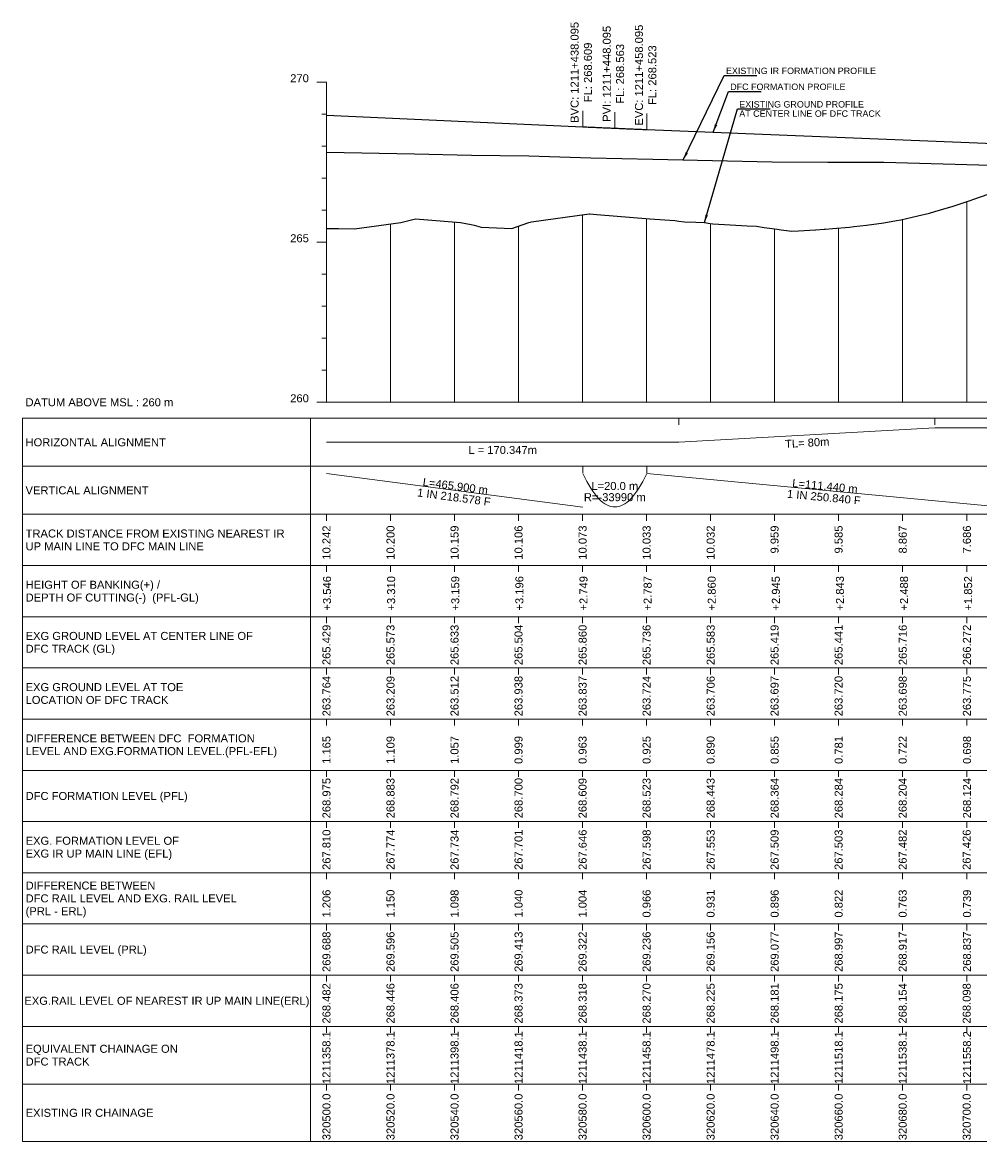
# Model space of a CAD drawing. Header units: metres. Extents: x 2905 to 23505, y -2719 to -1879.
# Drawn here: x 2905 to 3204.7, y -2231 to -1881.3 of the extents above; entities that cross this region are included whole.
import ezdxf
from ezdxf.enums import TextEntityAlignment as Align

# ---------------------------------------------------------------- set-up
doc = ezdxf.new("R2010")
doc.units = ezdxf.units.M
doc.header["$MEASUREMENT"] = 0
for name, color, linetype, lineweight in [('C-PROF-LABL-DG', 1, 'Continuous', 25), ('LS BVC-PVI-EVC TEXT', 10, 'Continuous', 0), ('LS CUT FILL', 10, 'Continuous', 0), ('LS DATUM', 7, 'Continuous', 0), ('LS DATUM X', 7, 'Continuous', 0), ('LS DATUM Y', 7, 'Continuous', 0), ('LS DIFF. EXG.RL & PRO. RL', 10, 'Continuous', 0), ('LS DIFF. PFL & EFL', 10, 'Continuous', 0), ('LS EXG FL', 7, 'Continuous', 0), ('LS EXG GL', 7, 'Continuous', 0), ('LS EXG GL AT PRO TOE', 7, 'Continuous', 0), ('LS EXG IR CH', 7, 'Continuous', 0), ('LS EXG RL', 7, 'Continuous', 0), ('LS EXG. FL', 7, 'Continuous', 0), ('LS EXG. GL', 7, 'Continuous', 0), ('LS EXG. GL AT PRO. TOE', 7, 'Continuous', 0), ('LS EXG. IR CH', 7, 'Continuous', 0), ('LS EXG. RL', 7, 'Continuous', 0), ('LS FRAME', 7, 'Continuous', 0), ('LS HORIZONTAL ALIGNMENT', 10, 'Continuous', 0), ('LS PFL-EFL', 10, 'Continuous', 0), ('LS PRL-ERL', 10, 'Continuous', 0), ('LS PRO. CUT & FILL', 10, 'Continuous', 0), ('LS PRO. DFCC CH', 10, 'Continuous', 0), ('LS PRO. FL', 10, 'Continuous', 0), ('LS PRO. RL', 10, 'Continuous', 0), ('LS PROFILE EXG FL', 7, 'Continuous', 25), ('LS PROFILE EXG GL', 7, 'Continuous', 30), ('LS PROFILE PRO FL', 1, 'Continuous', 30), ('LS TICKS', 7, 'Continuous', 0), ('LS TRACK CENTER', 10, 'Continuous', 0), ("LS TRACK CENTER's", 10, 'Continuous', 0), ('LS VERTICAL ALIGNMENT', 10, 'Continuous', 0), ('Profile Grid', 7, 'Continuous', 0)]:
    doc.layers.add(name, color=color, linetype=linetype, lineweight=lineweight)
doc.styles.add('Arial', font='arial.ttf')
doc.styles.get("Standard").update_dxf_attribs({"font": 'arial.ttf'})
doc.styles.add('Style-Arial', font='arial.ttf')
doc.styles.add('StyleArial', font='arial.ttf')
doc.dimstyles.get("Standard").update_dxf_attribs({"dimtxt": 5, "dimasz": 0.18, "dimexe": 0.18, "dimexo": 0.0625, "dimgap": 0.09, "dimtad": 0, "dimtih": 1, "dimtoh": 1, "dimdec": 4, "dimzin": 0, "dimdsep": 46, "dimtxsty": 'Standard', "dimcen": 0.09, "dimadec": 0, "dimazin": 0, "dimtfac": 1, "dimtdec": 4, "dimtofl": 0, "dimtmove": 0, "dimatfit": 3, "dimfxl": 1, "dimtolj": 1, "dimtzin": 0, "dimarcsym": 0})

msp = doc.modelspace()

# ---------------------------------------------------------------- linework, layer by layer
at = {"layer": 'LS BVC-PVI-EVC TEXT'}
for p, q in [((3080.07, -1913.92), (3080.07, -1908.92)), ((3090.07, -1914.37), (3090.07, -1909.37)), ((3100.07, -1914.77), (3100.07, -1909.77))]:
    msp.add_line(p, q, dxfattribs=at)
at = {"layer": 'LS DATUM X', "color": 7, "linetype": 'Continuous', "lineweight": 0}
msp.add_line((3000, -2000), (3503.22, -2000), dxfattribs=at)
at = {"layer": 'LS DATUM Y', "color": 7, "linetype": 'Continuous', "lineweight": 0}
for p, q in [((2997, -1900), (3000, -1900)), ((3000, -2000), (3000, -1900)), ((2998.5, -1910), (3000, -1910)), ((2998.5, -1920), (3000, -1920)), ((2998.5, -1930), (3000, -1930)), ((2998.5, -1940), (3000, -1940)), ((2997, -1950), (3000, -1950)), ((2998.5, -1960), (3000, -1960)), ((2998.5, -1970), (3000, -1970)), ((2998.5, -1980), (3000, -1980)), ((2998.5, -1990), (3000, -1990)), ((2997, -2000), (3000, -2000))]:
    msp.add_line(p, q, dxfattribs=at)
at = {"layer": 'LS FRAME'}
for points in [[(2995, -2231), (2905, -2231), (2905, -2005)], [(2905, -2005), (2995, -2005)], [(2995, -2020), (2905, -2020)], [(2995, -2035), (2905, -2035)], [(2995, -2051), (2905, -2051)], [(2905, -2051), (2995, -2051)], [(2995, -2067), (2905, -2067)], [(2905, -2067), (2995, -2067)], [(2995, -2083), (2905, -2083)], [(2905, -2083), (2995, -2083)], [(2995, -2099), (2905, -2099)], [(2995, -2115), (2905, -2115)], [(2905, -2115), (2995, -2115)], [(2995, -2131), (2905, -2131)], [(2905, -2131), (2995, -2131)], [(2995, -2147), (2905, -2147)], [(2905, -2147), (2995, -2147)], [(2995, -2163), (2905, -2163)], [(2905, -2163), (2995, -2163)], [(2995, -2179), (2905, -2179)], [(2995, -2195), (2905, -2195)], [(2995, -2213), (2905, -2213)]]:
    msp.add_lwpolyline(points, dxfattribs=at)
at = {"layer": 'LS FRAME', "color": 7, "linetype": 'Continuous', "lineweight": 0, "flags": 128}
for points in [[(2995, -2020), (3508.22, -2020), (3508.22, -2005), (2995, -2005), (2995, -2020)], [(2995, -2035), (3508.22, -2035), (3508.22, -2020), (2995, -2020), (2995, -2035)], [(2995, -2051), (3508.22, -2051), (3508.22, -2035), (2995, -2035), (2995, -2051)], [(2995, -2067), (3508.22, -2067), (3508.22, -2051), (2995, -2051), (2995, -2067)], [(2995, -2083), (3508.22, -2083), (3508.22, -2067), (2995, -2067), (2995, -2083)], [(2995, -2099), (3508.22, -2099), (3508.22, -2083), (2995, -2083), (2995, -2099)], [(2995, -2115), (3508.22, -2115), (3508.22, -2099), (2995, -2099), (2995, -2115)], [(2995, -2131), (3508.22, -2131), (3508.22, -2115), (2995, -2115), (2995, -2131)], [(2995, -2147), (3508.22, -2147), (3508.22, -2131), (2995, -2131), (2995, -2147)], [(2995, -2163), (3508.22, -2163), (3508.22, -2147), (2995, -2147), (2995, -2163)], [(2995, -2179), (3508.22, -2179), (3508.22, -2163), (2995, -2163), (2995, -2179)], [(2995, -2195), (3508.22, -2195), (3508.22, -2179), (2995, -2179), (2995, -2195)], [(2995, -2213), (3508.22, -2213), (3508.22, -2195), (2995, -2195), (2995, -2213)], [(2995, -2231), (3508.22, -2231), (3508.22, -2213), (2995, -2213), (2995, -2231)]]:
    msp.add_lwpolyline(points, close=True, dxfattribs=at)
at = {"layer": 'LS FRAME', "color": 7, "linetype": 'Continuous', "lineweight": 0}
msp.add_3dface([(2995, -2099), (2915, -2099), (2915, -2099)], dxfattribs=at)
at = {"layer": 'LS HORIZONTAL ALIGNMENT', "flags": 128}
msp.add_lwpolyline([(3000, -2012.5), (3110.07, -2012.5), (3110.07, -2012.5), (3190.07, -2008), (3190.07, -2008), (3241.04, -2008), (3241.04, -2008), (3321.04, -2012.5), (3321.04, -2012.5), (3482.28, -2012.5), (3482.28, -2012.5), (3504.72, -2013.77)], dxfattribs=at)
at = {"layer": 'LS PROFILE EXG FL'}
msp.add_lwpolyline([(3000, -1921.9), (3027.48, -1922.39), (3045.34, -1922.77), (3063.2, -1923.04), (3082.58, -1923.62), (3101.95, -1924.06), (3139.22, -1924.91), (3156.66, -1924.96), (3174.09, -1925.01), (3211.21, -1926.05)], dxfattribs=at)
at = {"layer": 'LS PROFILE EXG GL', "flags": 128}
msp.add_lwpolyline([(3000, -1945.71), (3003.8, -1945.74), (3008.75, -1945.79), (3008.75, -1945.79), (3023.24, -1943.83), (3027.8, -1942.63), (3041.92, -1943.84), (3045.23, -1944.43), (3046.14, -1944.67), (3048.33, -1945.26), (3057.95, -1945.67), (3062.87, -1943.97), (3063.24, -1943.84), (3064.08, -1943.59), (3082.11, -1941.11), (3082.15, -1941.11), (3084.41, -1941.36), (3101.03, -1942.72), (3108.81, -1943.22), (3110.07, -1943.37), (3111.82, -1943.57), (3115.41, -1943.74), (3118.07, -1943.87), (3119.85, -1944.16), (3119.85, -1944.16), (3120.74, -1944.22), (3126.07, -1944.55), (3131.41, -1944.84), (3134.31, -1944.98), (3136.74, -1945.35), (3138.37, -1945.58), (3140.84, -1945.92), (3142.07, -1946.1), (3145.39, -1946.53), (3147.41, -1946.44), (3152.74, -1946.15), (3152.83, -1946.14), (3155.49, -1945.94), (3155.92, -1945.91), (3158.07, -1945.75), (3163.41, -1945.26), (3164.7, -1945.11), (3168.74, -1944.64), (3174.07, -1943.88), (3178.1, -1943.22), (3178.1, -1943.22), (3179.41, -1942.97), (3179.41, -1942.97), (3184.74, -1941.79), (3188.42, -1940.88), (3190.07, -1940.41), (3192.55, -1939.63), (3195.74, -1938.69), (3201.4, -1936.82), (3201.97, -1936.61), (3207.06, -1934.88)], dxfattribs=at)
at = {"layer": 'LS PROFILE PRO FL', "flags": 128}
msp.add_lwpolyline([(3000, -1910.26), (3080.07, -1913.92), (3080.5, -1913.93), (3080.92, -1913.95), (3081.35, -1913.97), (3081.77, -1913.99), (3082.2, -1914.01), (3082.63, -1914.03), (3083.05, -1914.05), (3083.48, -1914.07), (3083.9, -1914.09), (3084.33, -1914.11), (3084.75, -1914.13), (3085.18, -1914.15), (3085.6, -1914.16), (3086.03, -1914.18), (3086.46, -1914.2), (3086.88, -1914.22), (3087.31, -1914.24), (3087.73, -1914.26), (3088.16, -1914.28), (3088.58, -1914.29), (3089.01, -1914.31), (3089.43, -1914.33), (3089.86, -1914.35), (3090.29, -1914.37), (3090.71, -1914.39), (3091.14, -1914.4), (3091.56, -1914.42), (3091.99, -1914.44), (3092.41, -1914.46), (3092.84, -1914.48), (3093.26, -1914.49), (3093.69, -1914.51), (3094.12, -1914.53), (3094.54, -1914.55), (3094.97, -1914.56), (3095.39, -1914.58), (3095.82, -1914.6), (3096.24, -1914.62), (3096.67, -1914.63), (3097.09, -1914.65), (3097.52, -1914.67), (3097.95, -1914.69), (3098.37, -1914.7), (3098.8, -1914.72), (3099.22, -1914.74), (3099.65, -1914.76), (3100.07, -1914.77), (3211.04, -1919.21)], dxfattribs=at)
at = {"layer": 'LS TICKS', "color": 7, "linetype": 'Continuous', "lineweight": 0, "flags": 128}
for points in [[(3110.07, -2007), (3110.07, -2005)], [(3190.07, -2007), (3190.07, -2005)], [(3080.07, -2022), (3080.07, -2020)], [(3100.07, -2022), (3100.07, -2020)], [(3000, -2037), (3000, -2035)], [(3020, -2037), (3020, -2035)], [(3040, -2037), (3040, -2035)], [(3059.99, -2037), (3059.99, -2035)], [(3080.01, -2037), (3080.01, -2035)], [(3100, -2037), (3100, -2035)], [(3120.02, -2037), (3120.02, -2035)], [(3139.98, -2037), (3139.98, -2035)], [(3159.98, -2037), (3159.98, -2035)], [(3180, -2037), (3180, -2035)], [(3200, -2037), (3200, -2035)], [(3000, -2053), (3000, -2051)], [(3020, -2053), (3020, -2051)], [(3040, -2053), (3040, -2051)], [(3059.99, -2053), (3059.99, -2051)], [(3080.01, -2053), (3080.01, -2051)], [(3100, -2053), (3100, -2051)], [(3120.02, -2053), (3120.02, -2051)], [(3139.98, -2053), (3139.98, -2051)], [(3159.98, -2053), (3159.98, -2051)], [(3180, -2053), (3180, -2051)], [(3200, -2053), (3200, -2051)], [(3000, -2069), (3000, -2067)], [(3020, -2069), (3020, -2067)], [(3040, -2069), (3040, -2067)], [(3059.99, -2069), (3059.99, -2067)], [(3080.01, -2069), (3080.01, -2067)], [(3100, -2069), (3100, -2067)], [(3120.02, -2069), (3120.02, -2067)], [(3139.98, -2069), (3139.98, -2067)], [(3159.98, -2069), (3159.98, -2067)], [(3180, -2069), (3180, -2067)], [(3200, -2069), (3200, -2067)], [(3000, -2085), (3000, -2083)], [(3020, -2085), (3020, -2083)], [(3040, -2085), (3040, -2083)], [(3059.99, -2085), (3059.99, -2083)], [(3080.01, -2085), (3080.01, -2083)], [(3100, -2085), (3100, -2083)], [(3120.02, -2085), (3120.02, -2083)], [(3139.98, -2085), (3139.98, -2083)], [(3159.98, -2085), (3159.98, -2083)], [(3180, -2085), (3180, -2083)], [(3200, -2085), (3200, -2083)], [(3000, -2101), (3000, -2099)], [(3020, -2101), (3020, -2099)], [(3040, -2101), (3040, -2099)], [(3059.99, -2101), (3059.99, -2099)], [(3080.01, -2101), (3080.01, -2099)], [(3100, -2101), (3100, -2099)], [(3120.02, -2101), (3120.02, -2099)], [(3139.98, -2101), (3139.98, -2099)], [(3159.98, -2101), (3159.98, -2099)], [(3180, -2101), (3180, -2099)], [(3200, -2101), (3200, -2099)], [(3000, -2117), (3000, -2115)], [(3020, -2117), (3020, -2115)], [(3040, -2117), (3040, -2115)], [(3059.99, -2117), (3059.99, -2115)], [(3080.01, -2117), (3080.01, -2115)], [(3100, -2117), (3100, -2115)], [(3120.02, -2117), (3120.02, -2115)], [(3139.98, -2117), (3139.98, -2115)], [(3159.98, -2117), (3159.98, -2115)], [(3180, -2117), (3180, -2115)], [(3200, -2117), (3200, -2115)], [(3000, -2133), (3000, -2131)], [(3020, -2133), (3020, -2131)], [(3040, -2133), (3040, -2131)], [(3059.99, -2133), (3059.99, -2131)], [(3080.01, -2133), (3080.01, -2131)], [(3100, -2133), (3100, -2131)], [(3120.02, -2133), (3120.02, -2131)], [(3139.98, -2133), (3139.98, -2131)], [(3159.98, -2133), (3159.98, -2131)], [(3180, -2133), (3180, -2131)], [(3200, -2133), (3200, -2131)], [(3000, -2149), (3000, -2147)], [(3020, -2149), (3020, -2147)], [(3040, -2149), (3040, -2147)], [(3059.99, -2149), (3059.99, -2147)], [(3080.01, -2149), (3080.01, -2147)], [(3100, -2149), (3100, -2147)], [(3120.02, -2149), (3120.02, -2147)], [(3139.98, -2149), (3139.98, -2147)], [(3159.98, -2149), (3159.98, -2147)], [(3180, -2149), (3180, -2147)], [(3200, -2149), (3200, -2147)], [(3000, -2165), (3000, -2163)], [(3020, -2165), (3020, -2163)], [(3040, -2165), (3040, -2163)], [(3059.99, -2165), (3059.99, -2163)], [(3080.01, -2165), (3080.01, -2163)], [(3100, -2165), (3100, -2163)], [(3120.02, -2165), (3120.02, -2163)], [(3139.98, -2165), (3139.98, -2163)], [(3159.98, -2165), (3159.98, -2163)], [(3180, -2165), (3180, -2163)], [(3200, -2165), (3200, -2163)], [(3000, -2181), (3000, -2179)], [(3020, -2181), (3020, -2179)], [(3040, -2181), (3040, -2179)], [(3059.99, -2181), (3059.99, -2179)], [(3080.01, -2181), (3080.01, -2179)], [(3100, -2181), (3100, -2179)], [(3120.02, -2181), (3120.02, -2179)], [(3139.98, -2181), (3139.98, -2179)], [(3159.98, -2181), (3159.98, -2179)], [(3180, -2181), (3180, -2179)], [(3200, -2181), (3200, -2179)], [(3000, -2197), (3000, -2195)], [(3020, -2197), (3020, -2195)], [(3040, -2197), (3040, -2195)], [(3059.99, -2197), (3059.99, -2195)], [(3080.01, -2197), (3080.01, -2195)], [(3100, -2197), (3100, -2195)], [(3120.02, -2197), (3120.02, -2195)], [(3139.98, -2197), (3139.98, -2195)], [(3159.98, -2197), (3159.98, -2195)], [(3180, -2197), (3180, -2195)], [(3200, -2197), (3200, -2195)], [(3000, -2215), (3000, -2213)], [(3020, -2215), (3020, -2213)], [(3040, -2215), (3040, -2213)], [(3059.99, -2215), (3059.99, -2213)], [(3080.01, -2215), (3080.01, -2213)], [(3100, -2215), (3100, -2213)], [(3120.02, -2215), (3120.02, -2213)], [(3139.98, -2215), (3139.98, -2213)], [(3159.98, -2215), (3159.98, -2213)], [(3180, -2215), (3180, -2213)], [(3200, -2215), (3200, -2213)]]:
    msp.add_lwpolyline(points, dxfattribs=at)
at = {"layer": 'LS VERTICAL ALIGNMENT', "flags": 128}
for points in [[(3000, -2022.25), (3080.07, -2032.75)], [(3080.07, -2022.25), (3080.7, -2023.52), (3081.32, -2024.71), (3081.95, -2025.82), (3082.57, -2026.84), (3083.2, -2027.79), (3083.82, -2028.65), (3084.45, -2029.43), (3085.07, -2030.13), (3085.7, -2030.74), (3086.32, -2031.27), (3086.95, -2031.72), (3087.57, -2032.09), (3088.2, -2032.38), (3088.82, -2032.59), (3089.45, -2032.71), (3090.7, -2032.71), (3091.32, -2032.59), (3091.95, -2032.38), (3092.57, -2032.09), (3093.2, -2031.72), (3093.82, -2031.27), (3094.45, -2030.74), (3095.07, -2030.13), (3095.7, -2029.43), (3096.32, -2028.65), (3096.95, -2027.79), (3097.57, -2026.84), (3098.2, -2025.82), (3098.82, -2024.71), (3099.45, -2023.52), (3100.07, -2022.25)], [(3100.07, -2022.25), (3211.04, -2032.75)]]:
    msp.add_lwpolyline(points, dxfattribs=at)
at = {"layer": 'Profile Grid', "linetype": 'Continuous', "lineweight": 0, "flags": 128}
for points in [[(3200, -2000), (3200, -1937.28)], [(3020, -2000), (3020, -1944.27)], [(3040, -2000), (3040, -1943.67)], [(3080.01, -2000), (3080.01, -1941.4)], [(3100, -2000), (3100, -1942.64)], [(3120.02, -2000), (3120.02, -1944.17)], [(3180, -2000), (3180, -1942.83)], [(3000, -2000), (3000, -1945.71)], [(3059.99, -2000), (3059.99, -1944.96)], [(3139.98, -2000), (3139.98, -1945.8)], [(3159.98, -2000), (3159.98, -1945.57)]]:
    msp.add_lwpolyline(points, dxfattribs=at)

# ---------------------------------------------------------------- texts
at = {"layer": 'C-PROF-LABL-DG', "color": 1, "linetype": 'Continuous', "lineweight": 25, "char_height": 2.5, "attachment_point": 5, "rotation": 90, "style": 'Arial'}
for s, insert in [('BVC: 1211+438.095\\PFL: 268.609', (3079.61, -1896.93)), ('PVI: 1211+448.095\\PFL: 268.563', (3089.66, -1897.37)), ('EVC: 1211+458.095\\PFL: 268.523', (3099.72, -1897.79))]:
    msp.add_mtext(s, dxfattribs=dict(at, insert=insert))
at = {"layer": 'LS CUT FILL', "style": 'Style-Arial'}
for s, p in [('+3.546', (3001.42, -2065.07)), ('+3.310', (3021.45, -2065.07)), ('+3.159', (3041.48, -2065.07)), ('+3.196', (3061.51, -2065.07)), ('+2.749', (3081.54, -2065.07)), ('+2.787', (3101.57, -2065.07)), ('+2.860', (3121.6, -2065.07)), ('+2.945', (3141.63, -2065.07)), ('+2.843', (3161.66, -2065.07)), ('+2.488', (3181.68, -2065.07)), ('+1.852', (3201.71, -2065.07))]:
    msp.add_text(s, height=2.5, rotation=90, dxfattribs=at).set_placement(p)
at = {"layer": 'LS DATUM', "color": 7, "style": 'StyleArial'}
msp.add_text('DATUM ABOVE MSL : 260 m', height=2.5, rotation=0, dxfattribs=at).set_placement((2905.97, -2000), align=Align.MIDDLE_LEFT)
at = {"layer": 'LS DATUM Y', "color": 7, "lineweight": 0, "style": 'Style-Arial'}
for s, p in [('270', (2994.5, -1900)), ('265', (2994.5, -1950)), ('260', (2994.5, -2000))]:
    msp.add_text(s, height=2.5, dxfattribs=at).set_placement(p, align=Align.RIGHT)
at = {"layer": 'LS DIFF. EXG.RL & PRO. RL', "color": 10, "style": 'StyleArial'}
for s, p in [('DIFFERENCE BETWEEN ', (2906, -2151)), ('DFC RAIL LEVEL AND EXG. RAIL LEVEL ', (2906, -2155)), ('(PRL - ERL)', (2906, -2159))]:
    msp.add_text(s, height=2.5, rotation=0, dxfattribs=at).set_placement(p, align=Align.MIDDLE_LEFT)
at = {"layer": 'LS DIFF. PFL & EFL', "color": 10, "style": 'StyleArial'}
for s, p in [('DIFFERENCE BETWEEN DFC  FORMATION ', (2906, -2105)), ('LEVEL AND EXG.FORMATION LEVEL.(PFL-EFL)', (2906, -2109))]:
    msp.add_text(s, height=2.5, rotation=0, dxfattribs=at).set_placement(p, align=Align.MIDDLE_LEFT)
at = {"layer": 'LS EXG FL', "style": 'StyleArial'}
for s, p in [('EXG. FORMATION LEVEL OF', (2906, -2137)), ('EXG IR UP MAIN LINE (EFL)', (2906, -2141))]:
    msp.add_text(s, height=2.5, rotation=0, dxfattribs=at).set_placement(p, align=Align.MIDDLE_LEFT)
at = {"layer": 'LS EXG GL', "style": 'Style-Arial'}
for s, p in [('265.429', (3000, -2069.5)), ('265.573', (3020, -2069.5)), ('265.633', (3040, -2069.5)), ('265.504', (3059.99, -2069.5)), ('265.860', (3080.01, -2069.5)), ('265.736', (3100, -2069.5)), ('265.583', (3120.02, -2069.5)), ('265.419', (3139.98, -2069.5)), ('265.441', (3159.98, -2069.5)), ('265.716', (3180.02, -2069.5)), ('266.272', (3200.06, -2069.5))]:
    msp.add_text(s, height=2.5, rotation=90, dxfattribs=at).set_placement(p, align=Align.MIDDLE_RIGHT)
at = {"layer": 'LS EXG GL AT PRO TOE', "color": 7, "style": 'StyleArial'}
for s, p in [('EXG GROUND LEVEL AT TOE', (2906, -2089)), ('LOCATION OF DFC TRACK', (2906, -2093))]:
    msp.add_text(s, height=2.5, rotation=0, dxfattribs=at).set_placement(p, align=Align.MIDDLE_LEFT)
at = {"layer": 'LS EXG IR CH', "style": 'Style-Arial'}
for s, p in [('320500.0', (3000, -2216)), ('320520.0', (3020, -2216)), ('320540.0', (3040, -2216)), ('320560.0', (3060, -2216)), ('320580.0', (3080, -2216)), ('320600.0', (3100, -2216)), ('320620.0', (3120, -2216)), ('320640.0', (3140, -2216)), ('320660.0', (3160, -2216)), ('320680.0', (3180, -2216)), ('320700.0', (3200, -2216))]:
    msp.add_text(s, height=2.5, rotation=90, dxfattribs=at).set_placement(p, align=Align.MIDDLE_RIGHT)
at = {"layer": 'LS EXG RL', "style": 'Style-Arial'}
for s, p in [('268.482', (3000, -2181.5)), ('268.446', (3020, -2181.5)), ('268.406', (3040, -2181.5)), ('268.373', (3060, -2181.5)), ('268.318', (3080, -2181.5)), ('268.270', (3100, -2181.5)), ('268.225', (3120, -2181.5)), ('268.181', (3140, -2181.5)), ('268.175', (3160, -2181.5)), ('268.154', (3180, -2181.5)), ('268.098', (3200, -2181.5))]:
    msp.add_text(s, height=2.5, rotation=90, dxfattribs=at).set_placement(p, align=Align.MIDDLE_RIGHT)
at = {"layer": 'LS EXG. FL'}
for s, p in [('267.810', (3000, -2133.5)), ('267.774', (3020, -2133.5)), ('267.734', (3040, -2133.5)), ('267.701', (3059.99, -2133.5)), ('267.646', (3080.01, -2133.5)), ('267.598', (3100, -2133.5)), ('267.553', (3120.02, -2133.5)), ('267.509', (3139.98, -2133.5)), ('267.503', (3159.98, -2133.5)), ('267.482', (3180, -2133.5)), ('267.426', (3200, -2133.5))]:
    msp.add_text(s, height=2.5, rotation=90, dxfattribs=at).set_placement(p, align=Align.MIDDLE_RIGHT)
at = {"layer": 'LS EXG. GL', "color": 7, "style": 'StyleArial'}
for s, p in [('EXG GROUND LEVEL AT CENTER LINE OF ', (2906, -2073)), ('DFC TRACK (GL)', (2906, -2077))]:
    msp.add_text(s, height=2.5, rotation=0, dxfattribs=at).set_placement(p, align=Align.MIDDLE_LEFT)
at = {"layer": 'LS EXG. GL AT PRO. TOE'}
for s, p in [('263.764', (3000, -2085.5)), ('263.209', (3020, -2085.5)), ('263.512', (3040, -2085.5)), ('263.938', (3059.99, -2085.5)), ('263.837', (3080.01, -2085.5)), ('263.724', (3100, -2085.5)), ('263.706', (3120.02, -2085.5)), ('263.697', (3139.98, -2085.5)), ('263.720', (3159.98, -2085.5)), ('263.698', (3180.02, -2085.5)), ('263.775', (3200.06, -2085.5))]:
    msp.add_text(s, height=2.5, rotation=90, dxfattribs=at).set_placement(p, align=Align.MIDDLE_RIGHT)
at = {"layer": 'LS EXG. IR CH', "style": 'StyleArial'}
msp.add_text('EXISTING IR CHAINAGE', height=2.5, rotation=0, dxfattribs=at).set_placement((2906, -2222), align=Align.MIDDLE_LEFT)
at = {"layer": 'LS EXG. RL', "style": 'StyleArial'}
msp.add_text('EXG.RAIL LEVEL OF NEAREST IR UP MAIN LINE(ERL)', height=2.5, rotation=0, dxfattribs=at).set_placement((2905.61, -2187), align=Align.MIDDLE_LEFT)
at = {"layer": 'LS HORIZONTAL ALIGNMENT', "style": 'StyleArial'}
msp.add_text('HORIZONTAL ALIGNMENT', height=2.5, rotation=0, dxfattribs=at).set_placement((2905.97, -2012.5), align=Align.MIDDLE_LEFT)
at = {"layer": 'LS HORIZONTAL ALIGNMENT', "insert": (3055.04, -2014.92), "char_height": 2.5, "attachment_point": 5, "line_spacing_factor": 0.6, "style": 'Style-Arial'}
msp.add_mtext('L = 170.347m', dxfattribs=at)
at = {"layer": 'LS HORIZONTAL ALIGNMENT', "insert": (3150.18, -2012.66), "char_height": 2.5, "attachment_point": 5, "rotation": 3.2195, "line_spacing_factor": 0.6, "style": 'Style-Arial'}
msp.add_mtext('TL= 80m', dxfattribs=at)
at = {"layer": 'LS PFL-EFL'}
for s, p in [('1.165', (3001.25, -2113)), ('1.109', (3021.25, -2113)), ('1.057', (3041.25, -2113)), ('0.999', (3061.25, -2113)), ('0.963', (3081.25, -2113)), ('0.925', (3101.25, -2113)), ('0.890', (3121.25, -2113)), ('0.855', (3141.25, -2113)), ('0.781', (3161.25, -2113)), ('0.722', (3181.25, -2113)), ('0.698', (3201.35, -2113))]:
    msp.add_text(s, height=2.5, rotation=90, dxfattribs=at).set_placement(p)
at = {"layer": 'LS PRL-ERL'}
for s, p in [('1.206', (3001.25, -2161)), ('1.150', (3021.25, -2161)), ('1.098', (3041.25, -2161)), ('1.040', (3061.25, -2161)), ('1.004', (3081.25, -2161)), ('0.966', (3101.25, -2161)), ('0.931', (3121.25, -2161)), ('0.896', (3141.25, -2161)), ('0.822', (3161.25, -2161)), ('0.763', (3181.25, -2161)), ('0.739', (3201.35, -2161))]:
    msp.add_text(s, height=2.5, rotation=90, dxfattribs=at).set_placement(p)
at = {"layer": 'LS PRO. CUT & FILL', "color": 10, "style": 'StyleArial'}
for s, p in [('HEIGHT OF BANKING(+) /', (2906, -2057)), ('DEPTH OF CUTTING(-)  (PFL-GL)', (2906, -2061))]:
    msp.add_text(s, height=2.5, rotation=0, dxfattribs=at).set_placement(p, align=Align.MIDDLE_LEFT)
at = {"layer": 'LS PRO. DFCC CH'}
for s, p in [('1211358.1', (3001.25, -2213)), ('1211378.1', (3021.25, -2213)), ('1211398.1', (3041.25, -2213)), ('1211418.1', (3061.25, -2213)), ('1211438.1', (3081.25, -2213)), ('1211458.1', (3101.25, -2213)), ('1211478.1', (3121.25, -2213)), ('1211498.1', (3141.25, -2213)), ('1211518.1', (3161.25, -2213)), ('1211538.1', (3181.25, -2213)), ('1211558.2', (3201.35, -2213))]:
    msp.add_text(s, height=2.5, rotation=90, dxfattribs=at).set_placement(p)
at = {"layer": 'LS PRO. DFCC CH', "color": 10, "style": 'Style-Arial'}
for s, p in [('EQUIVALENT CHAINAGE ON ', (2906, -2202)), ('DFC TRACK', (2906, -2206))]:
    msp.add_text(s, height=2.5, rotation=0, dxfattribs=at).set_placement(p, align=Align.MIDDLE_LEFT)
at = {"layer": 'LS PRO. FL'}
for s, p in [('268.975', (3001.25, -2130)), ('268.883', (3021.25, -2130)), ('268.792', (3041.25, -2130)), ('268.700', (3061.25, -2130)), ('268.609', (3081.25, -2130)), ('268.523', (3101.25, -2130)), ('268.443', (3121.25, -2130)), ('268.364', (3141.25, -2130)), ('268.284', (3161.25, -2130)), ('268.204', (3181.25, -2130)), ('268.124', (3201.35, -2130))]:
    msp.add_text(s, height=2.5, rotation=90, dxfattribs=at).set_placement(p)
at = {"layer": 'LS PRO. FL', "color": 10, "style": 'StyleArial'}
msp.add_text('DFC FORMATION LEVEL (PFL) ', height=2.5, rotation=0, dxfattribs=at).set_placement((2906, -2123), align=Align.MIDDLE_LEFT)
at = {"layer": 'LS PRO. RL'}
for s, p in [('269.688', (3001.25, -2178)), ('269.596', (3021.25, -2178)), ('269.505', (3041.25, -2178)), ('269.413', (3061.25, -2178)), ('269.322', (3081.25, -2178)), ('269.236', (3101.25, -2178)), ('269.156', (3121.25, -2178)), ('269.077', (3141.25, -2178)), ('268.997', (3161.25, -2178)), ('268.917', (3181.25, -2178)), ('268.837', (3201.35, -2178))]:
    msp.add_text(s, height=2.5, rotation=90, dxfattribs=at).set_placement(p)
at = {"layer": 'LS PRO. RL', "color": 10, "style": 'StyleArial'}
msp.add_text('DFC RAIL LEVEL (PRL)', height=2.5, rotation=0, dxfattribs=at).set_placement((2906, -2171), align=Align.MIDDLE_LEFT)
at = {"layer": 'LS PROFILE EXG FL', "color": 7, "linetype": 'Continuous', "lineweight": 0, "style": 'Style-Arial'}
msp.add_text('EXISTING IR FORMATION PROFILE', height=2, dxfattribs=at).set_placement((3124.8, -1897.44))
at = {"layer": 'LS PROFILE EXG GL', "color": 7, "lineweight": 0, "style": 'Style-Arial'}
for s, p in [('AT CENTER LINE OF DFC TRACK', (3128.95, -1910.8, 0)), ('EXISTING GROUND PROFILE', (3128.95, -1907.9, 0))]:
    msp.add_text(s, height=2, dxfattribs=at).set_placement(p)
at = {"layer": 'LS PROFILE PRO FL', "style": 'Style-Arial'}
msp.add_text(' DFC FORMATION PROFILE', height=2, dxfattribs=at).set_placement((3125.35, -1902.42, 0))
at = {"layer": 'LS TRACK CENTER'}
for s, p in [('10.242', (3000, -2038.5)), ('10.200', (3020, -2038.5)), ('10.159', (3040, -2038.5)), ('10.106', (3059.99, -2038.5)), ('10.073', (3080.01, -2038.5)), ('10.033', (3100, -2038.5)), ('10.032', (3120.02, -2038.5)), ('9.959', (3139.98, -2038.5)), ('9.585', (3159.98, -2038.5)), ('8.867', (3180.02, -2038.5)), ('7.686', (3200.06, -2038.5))]:
    msp.add_text(s, height=2.5, rotation=90, dxfattribs=at).set_placement(p, align=Align.MIDDLE_RIGHT)
at = {"layer": "LS TRACK CENTER's", "color": 10, "style": 'StyleArial'}
for s, p in [('TRACK DISTANCE FROM EXISTING NEAREST IR ', (2906, -2041)), ('UP MAIN LINE TO DFC MAIN LINE', (2906, -2045))]:
    msp.add_text(s, height=2.5, rotation=0, dxfattribs=at).set_placement(p, align=Align.MIDDLE_LEFT)
at = {"layer": 'LS VERTICAL ALIGNMENT', "style": 'StyleArial'}
msp.add_text('VERTICAL ALIGNMENT', height=2.5, rotation=0, dxfattribs=at).set_placement((2905.97, -2027.5), align=Align.MIDDLE_LEFT)
at = {"layer": 'LS VERTICAL ALIGNMENT', "char_height": 2.5, "attachment_point": 5, "line_spacing_factor": 0.84, "style": 'Style-Arial'}
for s, insert, rotation in [('L=465.900 m\\P1 IN 218.578 F', (3040.04, -2027.92), 352.5294), ('L=111.440 m\\P1 IN 250.840 F', (3155.56, -2027.92), 354.5949)]:
    msp.add_mtext(s, dxfattribs=dict(at, insert=insert, rotation=rotation))
at = {"layer": 'LS VERTICAL ALIGNMENT', "insert": (3090.07, -2027.92), "char_height": 2.5, "attachment_point": 5, "line_spacing_factor": 0.84, "style": 'Style-Arial'}
msp.add_mtext('L=20.0 m\\PR=-33990 m', dxfattribs=at)

# ---------------------------------------------------------------- leaders
at = {"layer": 'LS PROFILE EXG FL', "color": 7, "lineweight": -3}
msp.add_leader([(3111.46, -1924.28), (3124.29, -1897.9), (3134.43, -1897.9)], dimstyle='Standard', override={"dimasz": 2.5, "dimexe": 0.25, "dimexo": 0.25, "dimgap": 0.25, "dimtad": 0, "dimtih": 0, "dimtoh": 0, "dimzin": 11, "dimadec": 4, "dimazin": 3, "dimatfit": 1, "dimfrac": 2, "dimtolj": 0, "dimtzin": 11}, dxfattribs=at)
at = {"layer": 'LS PROFILE EXG GL', "color": 7, "lineweight": -3}
msp.add_leader([(3118.07, -1943.87, 0), (3128.44, -1908.36, 0), (3138.58, -1908.36, 0)], dimstyle='Standard', override={"dimasz": 2.5, "dimexe": 0.25, "dimexo": 0.25, "dimgap": 0.25, "dimtad": 0, "dimtih": 0, "dimtoh": 0, "dimzin": 11, "dimadec": 4, "dimazin": 3, "dimatfit": 1, "dimfrac": 2, "dimtolj": 0, "dimtzin": 11}, dxfattribs=at)
at = {"layer": 'LS PROFILE PRO FL', "lineweight": -3}
msp.add_leader([(3120.81, -1915.6, 0), (3125.63, -1902.88, 0), (3135.77, -1902.88, 0)], dimstyle='Standard', override={"dimasz": 2.5, "dimexe": 0.25, "dimexo": 0.25, "dimgap": 0.25, "dimtad": 0, "dimtih": 0, "dimtoh": 0, "dimzin": 11, "dimadec": 4, "dimazin": 3, "dimatfit": 1, "dimfrac": 2, "dimtolj": 0, "dimtzin": 11}, dxfattribs=at)

doc.saveas('drawing.dxf')
